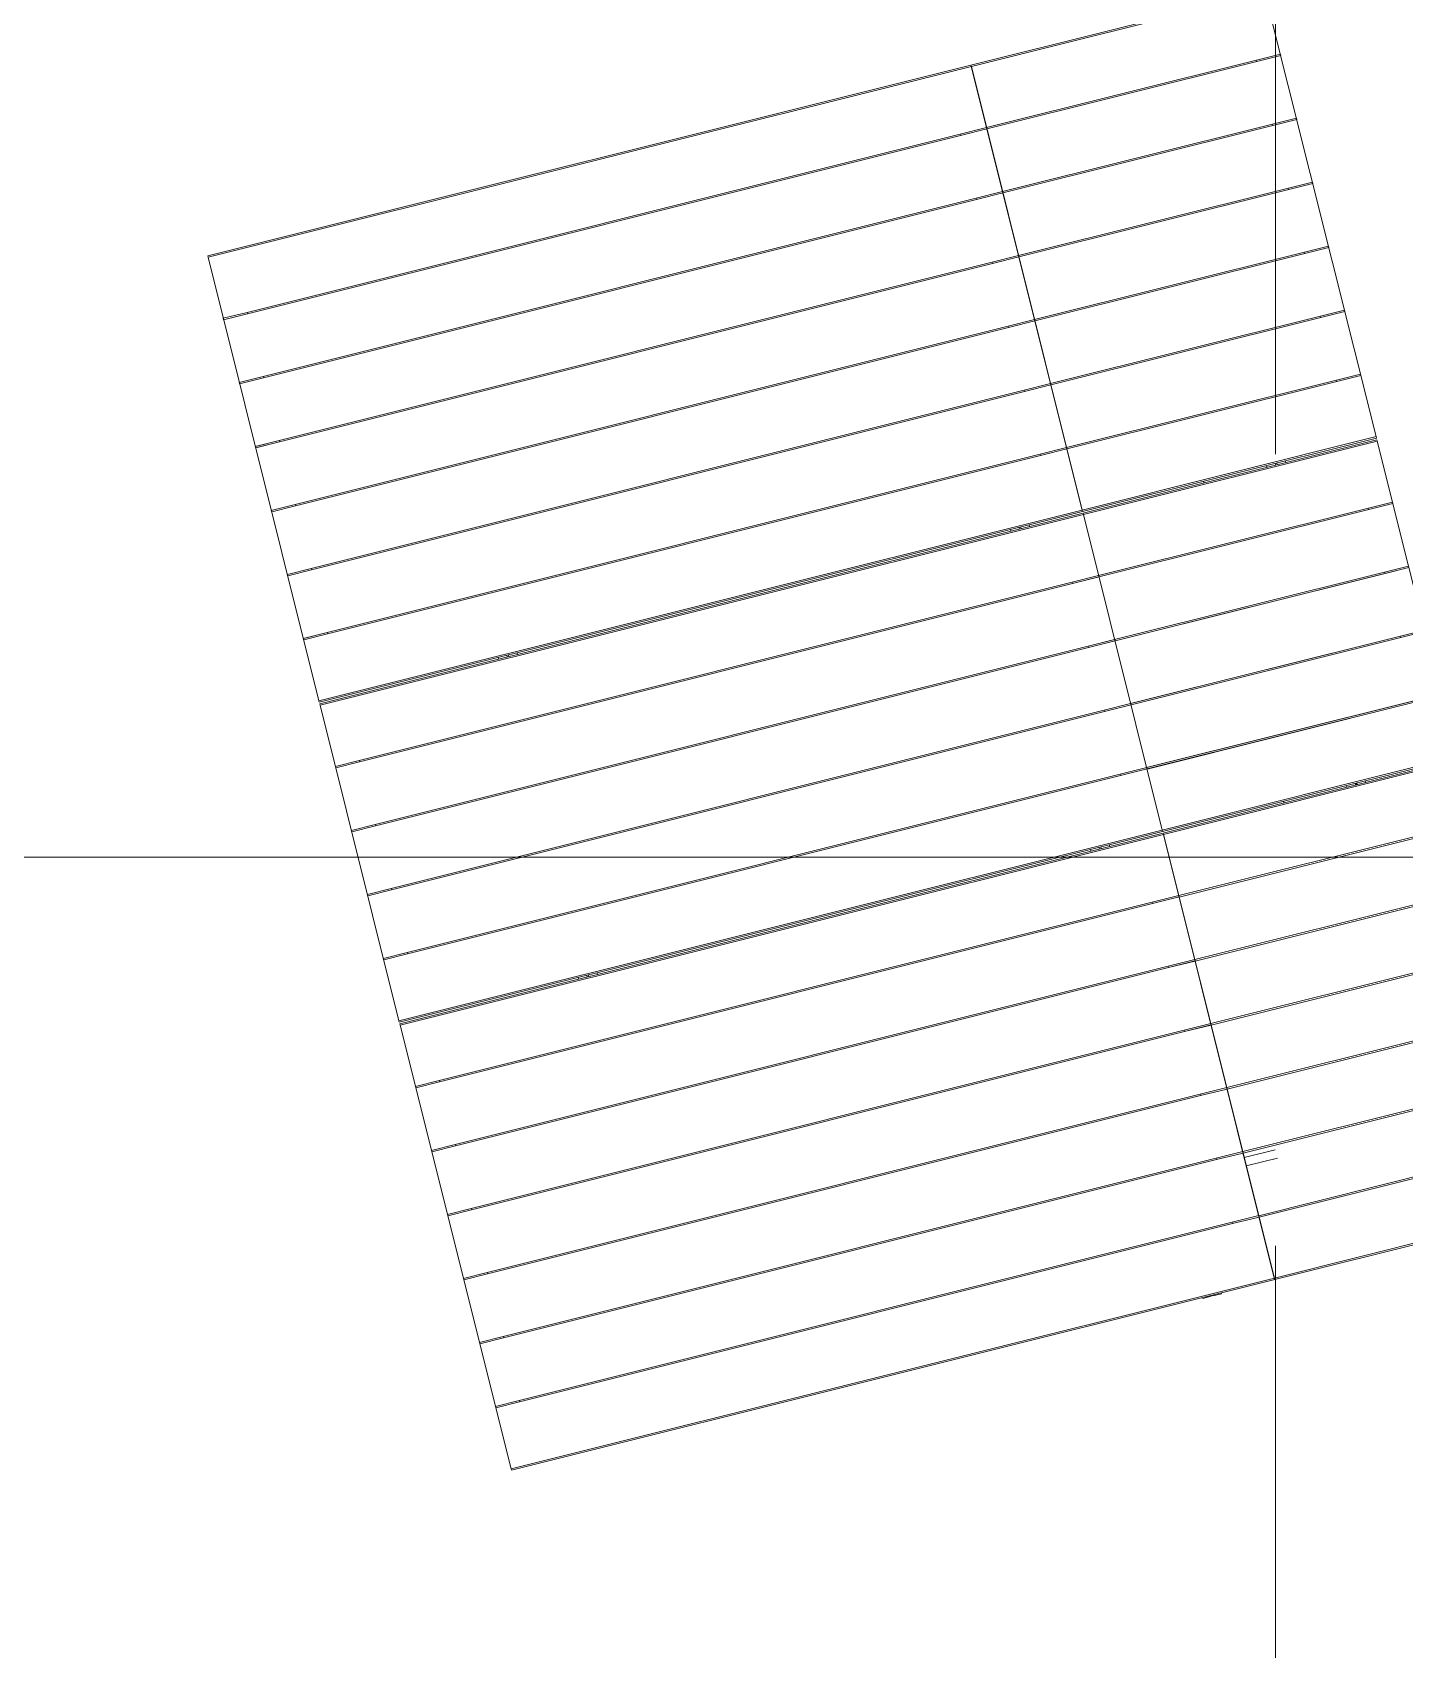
# Model space of a CAD drawing. Header units: millimetres. Extents: x 124696 to 347024, y 412631 to 564609.
# Drawn here: x 223608 to 231406, y 505847 to 515040 of the extents above; entities that cross this region are included whole.
import ezdxf

# ---------------------------------------------------------------- set-up
doc = ezdxf.new("R2010")
doc.units = ezdxf.units.MM
doc.header["$LTSCALE"] = 1500
doc.header["$MEASUREMENT"] = 0
doc.linetypes.add('二层平面图$0$轴网线_12_3_3_3 mm', pattern=[21, 12, -3, 3, -3])
doc.layers.add('0-建筑底图', color=7, linetype='Continuous')
for name, color, linetype, lineweight in [('二层平面图$0$A-COLU', 7, 'Continuous', 9), ('二层平面图$0$A-LINE', 7, 'Continuous', 9), ('二层平面图$0$A-WALL-CURT-PANEL-2', 7, 'Continuous', 9), ('二层平面图$0$A-WALL-CURT-PANEL-4', 140, 'Continuous', 9), ('二层平面图$0$A-WALL-CURT-STILE-2', 7, 'Continuous', 9), ('二层平面图$0$ANNO-DOTE-1', 10, '二层平面图$0$轴网线_12_3_3_3 mm', 15)]:
    doc.layers.add(name, color=color, linetype=linetype, lineweight=lineweight)

# ---------------------------------------------------------------- blocks, each defined once
blk = doc.blocks.new('二层平面图$0$廊子单元亭子_戏亭_ - 廊子单元亭子_戏亭_-11163613-104-2F')
at = {"layer": '二层平面图$0$A-WALL-CURT-PANEL-2'}
for p, q in [((-1103.2, 7125), (-1103.2, 7117)), ((3367.7, 7125), (-1103.2, 7125)), ((-1103.2, 7117), (3367.7, 7117)), ((-1103.2, 7117), (-1103.2, 4518)), ((5088.3, 7125), (3367.7, 7125)), ((3367.7, 7117), (3367.7, 7125)), ((5088.3, 7117), (3367.7, 7117)), ((3367.7, 4518), (3367.7, 7117)), ((5088.3, 7117), (5088.3, 7125)), ((5088.3, 4518), (5088.3, 7117)), ((-1103.2, 4518), (3367.7, 4518)), ((-1103.2, 4518), (-1103.2, 4510)), ((-1103.2, 4510), (3367.7, 4510)), ((5088.3, 4518), (3367.7, 4518)), ((3367.7, 4510), (3367.7, 4518)), ((3367.7, 4510), (5088.3, 4510)), ((4075, 4500), (4075, 4510)), ((5088.3, 4510), (5088.3, 4518)), ((-1103.2, 4500), (-1103.2, 4492)), ((3367.7, 4500), (-1103.2, 4500)), ((-1103.2, 4492), (3367.7, 4492)), ((-1103.2, 4492), (-1103.2, 2643)), ((5088.3, 4500), (3367.7, 4500)), ((3367.7, 4492), (3367.7, 4500)), ((5088.3, 4492), (3367.7, 4492)), ((3367.7, 2643), (3367.7, 4492)), ((5088.3, 4492), (5088.3, 4500)), ((5088.3, 2643), (5088.3, 4492)), ((-1103.2, 2643), (3367.7, 2643)), ((-1103.2, 2643), (-1103.2, 2635)), ((-1103.2, 2635), (3367.7, 2635)), ((-1103.2, 2625), (-1103.2, 2617)), ((3367.7, 2625), (-1103.2, 2625)), ((-1103.2, 2617), (3367.7, 2617)), ((-1103.2, 2617), (-1103.2, 17.9)), ((5088.3, 2643), (3367.7, 2643)), ((3367.7, 2635), (3367.7, 2643)), ((3367.7, 2635), (5088.3, 2635)), ((5088.3, 2625), (3367.7, 2625)), ((3367.7, 2617), (3367.7, 2625)), ((5088.3, 2617), (3367.7, 2617)), ((3367.7, 17.9), (3367.7, 2617)), ((4075, 2625), (4075, 2635)), ((4495, 2630), (4500, 2630)), ((4500, 2630), (4500, 2625)), ((5088.3, 2635), (5088.3, 2643)), ((5088.3, 2617), (5088.3, 2625)), ((5088.3, 17.9), (5088.3, 2617)), ((-1103.2, 17.9), (3367.7, 17.9)), ((-1103.2, 17.9), (-1103.2, 9.9)), ((-1103.2, 9.9), (3367.7, 9.9)), ((5088.3, 17.9), (3367.7, 17.9)), ((3367.7, 9.9), (3367.7, 17.9)), ((3367.7, 9.9), (5088.3, 9.9)), ((5088.3, 9.9), (5088.3, 17.9))]:
    blk.add_line(p, q, dxfattribs=at)
blk = doc.blocks.new('二层平面图$0$顶板轮廓组 - 顶板轮廓组-8132506-104-2F')
at = {"layer": '二层平面图$0$A-WALL-CURT-PANEL-2'}
for p, q in [((-8050.4, -1498.7), (-8042.4, -1498.7)), ((-8042.4, -1498.7), (-5443.4, -1498.7)), ((-5443.4, -1498.7), (-5435.4, -1498.7))]:
    blk.add_line(p, q, dxfattribs=at)
blk = doc.blocks.new('二层平面图$0$顶板轮廓组 - 顶板轮廓组-8074289-104-2F')
at = {"layer": '二层平面图$0$A-WALL-CURT-PANEL-2'}
for p, q in [((-8050.4, -1498.7), (-8042.4, -1498.7)), ((-8042.4, -1498.7), (-5443.4, -1498.7)), ((-5443.4, -1498.7), (-5435.4, -1498.7))]:
    blk.add_line(p, q, dxfattribs=at)
blk = doc.blocks.new('二层平面图$0$顶板轮廓组 - 顶板轮廓组-8093579-104-2F')
at = {"layer": '二层平面图$0$A-WALL-CURT-PANEL-2'}
for p, q in [((-7675.4, -1498.7), (-7667.4, -1498.7)), ((-7667.4, -1498.7), (-5818.4, -1498.7)), ((-5818.4, -1498.7), (-5810.4, -1498.7))]:
    blk.add_line(p, q, dxfattribs=at)
blk = doc.blocks.new('二层平面图$0$顶板轮廓组 - 顶板轮廓组-8132507-104-2F')
at = {"layer": '二层平面图$0$A-WALL-CURT-PANEL-2'}
for p, q in [((-8050.4, -1498.7), (-8042.4, -1498.7)), ((-8042.4, -1498.7), (-5443.4, -1498.7)), ((-5443.4, -1498.7), (-5435.4, -1498.7))]:
    blk.add_line(p, q, dxfattribs=at)
blk = doc.blocks.new('二层平面图$0$顶板轮廓组 - 顶板轮廓组-8074291-104-2F')
at = {"layer": '二层平面图$0$A-WALL-CURT-PANEL-2'}
for p, q in [((-8050.4, -1498.7), (-8042.4, -1498.7)), ((-8042.4, -1498.7), (-5443.4, -1498.7)), ((-5443.4, -1498.7), (-5435.4, -1498.7))]:
    blk.add_line(p, q, dxfattribs=at)
blk = doc.blocks.new('二层平面图$0$顶板轮廓组 - 顶板轮廓组-8093581-104-2F')
at = {"layer": '二层平面图$0$A-WALL-CURT-PANEL-2'}
for p, q in [((-7675.4, 1498.7), (-7667.4, 1498.7)), ((-7667.4, 1498.7), (-5818.4, 1498.7)), ((-5818.4, 1498.7), (-5810.4, 1498.7))]:
    blk.add_line(p, q, dxfattribs=at)
blk = doc.blocks.new('二层平面图$0$顶板轮廓组 - 顶板轮廓组-8132509-104-2F')
at = {"layer": '二层平面图$0$A-WALL-CURT-PANEL-2'}
for p, q in [((-8050.4, 1498.7), (-8042.4, 1498.7)), ((-8042.4, 1498.7), (-5443.4, 1498.7)), ((-5443.4, 1498.7), (-5435.4, 1498.7))]:
    blk.add_line(p, q, dxfattribs=at)
blk = doc.blocks.new('二层平面图$0$钢板肋 - 钢板肋-8132512-104-2F')
at = {"layer": '二层平面图$0$A-WALL-CURT-PANEL-2'}
for p, q in [((-675.4, 2994.3), (-683.4, 2994)), ((-683.4, 2994), (-678.9, 2839.2)), ((-670.9, 2839.4), (-675.4, 2994.3)), ((-678.9, 2839.2), (-670.9, 2839.4)), ((-678.9, 2839.2), (-556.3, -1335.7)), ((-548.3, -1335.5), (-670.9, 2839.4)), ((-548.3, -1335.5), (-556.3, -1335.7)), ((-556.3, -1335.7), (-552.2, -1474.9)), ((-544.2, -1474.7), (-548.3, -1335.5)), ((-544.2, -1474.7), (-552.2, -1474.9))]:
    blk.add_line(p, q, dxfattribs=at)
blk = doc.blocks.new('二层平面图$0$钢板肋 - 钢板肋-8132515-104-2F')
at = {"layer": '二层平面图$0$A-WALL-CURT-PANEL-2'}
for p, q in [((-630.4, 1346.9), (-457.5, -225)), ((-449.6, -224.1), (-622.4, 1347.8)), ((-449.6, -224.1), (-457.5, -225)), ((-457.5, -225), (-442.3, -363.4)), ((-434.4, -362.6), (-449.6, -224.1)), ((-434.4, -362.6), (-442.3, -363.4))]:
    blk.add_line(p, q, dxfattribs=at)
blk = doc.blocks.new('二层平面图$0$钢板肋 - 钢板肋-8132518-104-2F')
at = {"layer": '二层平面图$0$A-WALL-CURT-PANEL-2'}
for p, q in [((-630.4, 1346.9), (-457.5, -225)), ((-449.6, -224.1), (-622.4, 1347.8)), ((-449.6, -224.1), (-457.5, -225)), ((-457.5, -225), (-442.3, -363.4)), ((-434.4, -362.6), (-449.6, -224.1)), ((-434.4, -362.6), (-442.3, -363.4))]:
    blk.add_line(p, q, dxfattribs=at)
blk = doc.blocks.new('二层平面图$0$钢板肋 - 钢板肋-8132521-104-2F')
at = {"layer": '二层平面图$0$A-WALL-CURT-PANEL-2'}
for p, q in [((-630.4, 1346.9), (-457.5, -225)), ((-449.6, -224.1), (-622.4, 1347.8)), ((-449.6, -224.1), (-457.5, -225)), ((-457.5, -225), (-442.3, -363.4)), ((-434.4, -362.6), (-449.6, -224.1)), ((-434.4, -362.6), (-442.3, -363.4))]:
    blk.add_line(p, q, dxfattribs=at)
blk = doc.blocks.new('二层平面图$0$钢板肋 - 钢板肋-8132524-104-2F')
at = {"layer": '二层平面图$0$A-WALL-CURT-PANEL-2'}
for p, q in [((-630.4, 1346.9), (-457.5, -225)), ((-449.6, -224.1), (-622.4, 1347.8)), ((-449.6, -224.1), (-457.5, -225)), ((-457.5, -225), (-442.3, -363.4)), ((-434.4, -362.6), (-449.6, -224.1)), ((-434.4, -362.6), (-442.3, -363.4))]:
    blk.add_line(p, q, dxfattribs=at)
blk = doc.blocks.new('二层平面图$0$钢板肋 - 钢板肋-8132527-104-2F')
at = {"layer": '二层平面图$0$A-WALL-CURT-PANEL-2'}
for p, q in [((-630.4, 1346.9), (-457.5, -225)), ((-449.6, -224.1), (-622.4, 1347.8)), ((-449.6, -224.1), (-457.5, -225)), ((-457.5, -225), (-442.3, -363.4)), ((-434.4, -362.6), (-449.6, -224.1)), ((-434.4, -362.6), (-442.3, -363.4))]:
    blk.add_line(p, q, dxfattribs=at)
blk = doc.blocks.new('二层平面图$0$钢板肋 - 钢板肋-8132530-104-2F')
at = {"layer": '二层平面图$0$A-WALL-CURT-PANEL-2'}
for p, q in [((-630.4, 1346.9), (-457.5, -225)), ((-449.6, -224.1), (-622.4, 1347.8)), ((-449.6, -224.1), (-457.5, -225)), ((-457.5, -225), (-442.3, -363.4)), ((-434.4, -362.6), (-449.6, -224.1)), ((-434.4, -362.6), (-442.3, -363.4))]:
    blk.add_line(p, q, dxfattribs=at)
blk = doc.blocks.new('二层平面图$0$钢板肋 - 钢板肋-8132533-104-2F')
at = {"layer": '二层平面图$0$A-WALL-CURT-PANEL-2'}
for p, q in [((-630.4, 1346.9), (-457.5, -225)), ((-449.6, -224.1), (-622.4, 1347.8)), ((-449.6, -224.1), (-457.5, -225)), ((-457.5, -225), (-442.3, -363.4)), ((-434.4, -362.6), (-449.6, -224.1)), ((-434.4, -362.6), (-442.3, -363.4))]:
    blk.add_line(p, q, dxfattribs=at)
blk = doc.blocks.new('二层平面图$0$钢板肋 - 钢板肋-8132536-104-2F')
at = {"layer": '二层平面图$0$A-WALL-CURT-PANEL-2'}
for p, q in [((-630.4, 1346.9), (-457.5, -225)), ((-449.6, -224.1), (-622.4, 1347.8)), ((-449.6, -224.1), (-457.5, -225)), ((-457.5, -225), (-442.3, -363.4)), ((-434.4, -362.6), (-449.6, -224.1)), ((-434.4, -362.6), (-442.3, -363.4))]:
    blk.add_line(p, q, dxfattribs=at)
blk = doc.blocks.new('二层平面图$0$钢板肋 - 钢板肋-8132539-104-2F')
at = {"layer": '二层平面图$0$A-WALL-CURT-PANEL-2'}
for p, q in [((-630.4, 1346.9), (-457.5, -225)), ((-449.6, -224.1), (-622.4, 1347.8)), ((-449.6, -224.1), (-457.5, -225)), ((-457.5, -225), (-442.3, -363.4)), ((-434.4, -362.6), (-449.6, -224.1)), ((-434.4, -362.6), (-442.3, -363.4))]:
    blk.add_line(p, q, dxfattribs=at)
blk = doc.blocks.new('二层平面图$0$钢板肋 - 钢板肋-8132542-104-2F')
at = {"layer": '二层平面图$0$A-WALL-CURT-PANEL-2'}
for p, q in [((-630.4, 1346.9), (-457.5, -225)), ((-449.6, -224.1), (-622.4, 1347.8)), ((-449.6, -224.1), (-457.5, -225)), ((-457.5, -225), (-442.3, -363.4)), ((-434.4, -362.6), (-449.6, -224.1)), ((-434.4, -362.6), (-442.3, -363.4))]:
    blk.add_line(p, q, dxfattribs=at)
blk = doc.blocks.new('二层平面图$0$钢板肋 - 钢板肋-8132545-104-2F')
at = {"layer": '二层平面图$0$A-WALL-CURT-PANEL-2'}
for p, q in [((-630.4, 1346.9), (-457.5, -225)), ((-449.6, -224.1), (-622.4, 1347.8)), ((-449.6, -224.1), (-457.5, -225)), ((-457.5, -225), (-442.3, -363.4)), ((-434.4, -362.6), (-449.6, -224.1)), ((-434.4, -362.6), (-442.3, -363.4))]:
    blk.add_line(p, q, dxfattribs=at)
blk = doc.blocks.new('二层平面图$0$钢板肋 - 钢板肋-8132548-104-2F')
at = {"layer": '二层平面图$0$A-WALL-CURT-PANEL-2'}
for p, q in [((-630.4, 1346.9), (-457.5, -225)), ((-449.6, -224.1), (-622.4, 1347.8)), ((-449.6, -224.1), (-457.5, -225)), ((-457.5, -225), (-442.3, -363.4)), ((-434.4, -362.6), (-449.6, -224.1)), ((-434.4, -362.6), (-442.3, -363.4))]:
    blk.add_line(p, q, dxfattribs=at)
blk = doc.blocks.new('二层平面图$0$钢板肋 - 钢板肋-8132551-104-2F')
at = {"layer": '二层平面图$0$A-WALL-CURT-PANEL-2'}
for p, q in [((-630.4, 1346.9), (-457.5, -225)), ((-449.6, -224.1), (-622.4, 1347.8)), ((-449.6, -224.1), (-457.5, -225)), ((-457.5, -225), (-442.3, -363.4)), ((-434.4, -362.6), (-449.6, -224.1)), ((-434.4, -362.6), (-442.3, -363.4))]:
    blk.add_line(p, q, dxfattribs=at)
blk = doc.blocks.new('二层平面图$0$钢板肋 - 钢板肋-8132554-104-2F')
at = {"layer": '二层平面图$0$A-WALL-CURT-PANEL-2'}
for p, q in [((-630.4, 1346.9), (-457.5, -225)), ((-449.6, -224.1), (-622.4, 1347.8)), ((-449.6, -224.1), (-457.5, -225)), ((-457.5, -225), (-442.3, -363.4)), ((-434.4, -362.6), (-449.6, -224.1)), ((-434.4, -362.6), (-442.3, -363.4))]:
    blk.add_line(p, q, dxfattribs=at)
blk = doc.blocks.new('二层平面图$0$钢板肋 - 钢板肋-8132557-104-2F')
at = {"layer": '二层平面图$0$A-WALL-CURT-PANEL-2'}
for p, q in [((-630.4, 1346.9), (-457.5, -225)), ((-449.6, -224.1), (-622.4, 1347.8)), ((-449.6, -224.1), (-457.5, -225)), ((-457.5, -225), (-442.3, -363.4)), ((-434.4, -362.6), (-449.6, -224.1)), ((-434.4, -362.6), (-442.3, -363.4))]:
    blk.add_line(p, q, dxfattribs=at)
blk = doc.blocks.new('二层平面图$0$钢板肋 - 钢板肋-8132560-104-2F')
at = {"layer": '二层平面图$0$A-WALL-CURT-PANEL-2'}
for p, q in [((-630.4, 1346.9), (-457.5, -225)), ((-449.6, -224.1), (-622.4, 1347.8)), ((-449.6, -224.1), (-457.5, -225)), ((-457.5, -225), (-442.3, -363.4)), ((-434.4, -362.6), (-449.6, -224.1)), ((-434.4, -362.6), (-442.3, -363.4))]:
    blk.add_line(p, q, dxfattribs=at)
blk = doc.blocks.new('二层平面图$0$钢板肋轮廓族 - 钢板肋轮廓族-8132514-104-2F')
at = {"layer": '二层平面图$0$A-WALL-CURT-PANEL-2'}
for p, q in [((-2128.3, -4360.4), (-2104.3, -4513.5)), ((-1458.1, -8639.9), (-2104.3, -4513.5)), ((-1436.6, -8777.5), (-1458.1, -8639.9))]:
    blk.add_line(p, q, dxfattribs=at)
blk = doc.blocks.new('二层平面图$0$钢板肋轮廓族 - 钢板肋轮廓族-8132517-104-2F')
at = {"layer": '二层平面图$0$A-WALL-CURT-PANEL-2'}
for p, q in [((-1631.1, -7535.6), (-1875.7, -5973.3)), ((-1609.5, -7673.2), (-1631.1, -7535.6))]:
    blk.add_line(p, q, dxfattribs=at)
blk = doc.blocks.new('二层平面图$0$钢板肋轮廓族 - 钢板肋轮廓族-V325-104-2F')
at = {"layer": '二层平面图$0$A-WALL-CURT-PANEL-2'}
for p, q in [((-1631.1, -7535.6), (-1875.7, -5973.3)), ((-1609.5, -7673.2), (-1631.1, -7535.6))]:
    blk.add_line(p, q, dxfattribs=at)
blk = doc.blocks.new('二层平面图$0$钢板肋轮廓族 - 钢板肋轮廓族-8132520-104-2F')
at = {"layer": '二层平面图$0$A-WALL-CURT-PANEL-2'}
for p, q in [((-1631.1, -7535.6), (-1875.7, -5973.3)), ((-1609.5, -7673.2), (-1631.1, -7535.6))]:
    blk.add_line(p, q, dxfattribs=at)
blk = doc.blocks.new('二层平面图$0$钢板肋轮廓族 - 钢板肋轮廓族-V326-104-2F')
at = {"layer": '二层平面图$0$A-WALL-CURT-PANEL-2'}
for p, q in [((-1631.1, -7535.6), (-1875.7, -5973.3)), ((-1609.5, -7673.2), (-1631.1, -7535.6))]:
    blk.add_line(p, q, dxfattribs=at)
blk = doc.blocks.new('二层平面图$0$钢板肋轮廓族 - 钢板肋轮廓族-8132523-104-2F')
at = {"layer": '二层平面图$0$A-WALL-CURT-PANEL-2'}
for p, q in [((-1631.1, -7535.6), (-1875.7, -5973.3)), ((-1609.5, -7673.2), (-1631.1, -7535.6))]:
    blk.add_line(p, q, dxfattribs=at)
blk = doc.blocks.new('二层平面图$0$钢板肋轮廓族 - 钢板肋轮廓族-V327-104-2F')
at = {"layer": '二层平面图$0$A-WALL-CURT-PANEL-2'}
for p, q in [((-1631.1, -7535.6), (-1875.7, -5973.3)), ((-1609.5, -7673.2), (-1631.1, -7535.6))]:
    blk.add_line(p, q, dxfattribs=at)
blk = doc.blocks.new('二层平面图$0$钢板肋轮廓族 - 钢板肋轮廓族-8132526-104-2F')
at = {"layer": '二层平面图$0$A-WALL-CURT-PANEL-2'}
for p, q in [((-1631.1, -7535.6), (-1875.7, -5973.3)), ((-1609.5, -7673.2), (-1631.1, -7535.6))]:
    blk.add_line(p, q, dxfattribs=at)
blk = doc.blocks.new('二层平面图$0$钢板肋轮廓族 - 钢板肋轮廓族-V328-104-2F')
at = {"layer": '二层平面图$0$A-WALL-CURT-PANEL-2'}
for p, q in [((-1631.1, -7535.6), (-1875.7, -5973.3)), ((-1609.5, -7673.2), (-1631.1, -7535.6))]:
    blk.add_line(p, q, dxfattribs=at)
blk = doc.blocks.new('二层平面图$0$钢板肋轮廓族 - 钢板肋轮廓族-8132529-104-2F')
at = {"layer": '二层平面图$0$A-WALL-CURT-PANEL-2'}
for p, q in [((-1631.1, -7535.6), (-1875.7, -5973.3)), ((-1609.5, -7673.2), (-1631.1, -7535.6))]:
    blk.add_line(p, q, dxfattribs=at)
blk = doc.blocks.new('二层平面图$0$钢板肋轮廓族 - 钢板肋轮廓族-V329-104-2F')
at = {"layer": '二层平面图$0$A-WALL-CURT-PANEL-2'}
for p, q in [((-1631.1, -7535.6), (-1875.7, -5973.3)), ((-1609.5, -7673.2), (-1631.1, -7535.6))]:
    blk.add_line(p, q, dxfattribs=at)
blk = doc.blocks.new('二层平面图$0$钢板肋轮廓族 - 钢板肋轮廓族-8132532-104-2F')
at = {"layer": '二层平面图$0$A-WALL-CURT-PANEL-2'}
for p, q in [((-1631.1, -7535.6), (-1875.7, -5973.3)), ((-1609.5, -7673.2), (-1631.1, -7535.6))]:
    blk.add_line(p, q, dxfattribs=at)
blk = doc.blocks.new('二层平面图$0$钢板肋轮廓族 - 钢板肋轮廓族-V330-104-2F')
at = {"layer": '二层平面图$0$A-WALL-CURT-PANEL-2'}
for p, q in [((-1631.1, -7535.6), (-1875.7, -5973.3)), ((-1609.5, -7673.2), (-1631.1, -7535.6))]:
    blk.add_line(p, q, dxfattribs=at)
blk = doc.blocks.new('二层平面图$0$钢板肋轮廓族 - 钢板肋轮廓族-8132535-104-2F')
at = {"layer": '二层平面图$0$A-WALL-CURT-PANEL-2'}
for p, q in [((-1631.1, -7535.6), (-1875.7, -5973.3)), ((-1609.5, -7673.2), (-1631.1, -7535.6))]:
    blk.add_line(p, q, dxfattribs=at)
blk = doc.blocks.new('二层平面图$0$钢板肋轮廓族 - 钢板肋轮廓族-V331-104-2F')
at = {"layer": '二层平面图$0$A-WALL-CURT-PANEL-2'}
for p, q in [((-1631.1, -7535.6), (-1875.7, -5973.3)), ((-1609.5, -7673.2), (-1631.1, -7535.6))]:
    blk.add_line(p, q, dxfattribs=at)
blk = doc.blocks.new('二层平面图$0$钢板肋轮廓族 - 钢板肋轮廓族-8132538-104-2F')
at = {"layer": '二层平面图$0$A-WALL-CURT-PANEL-2'}
for p, q in [((-1631.1, -7535.6), (-1875.7, -5973.3)), ((-1609.5, -7673.2), (-1631.1, -7535.6))]:
    blk.add_line(p, q, dxfattribs=at)
blk = doc.blocks.new('二层平面图$0$钢板肋轮廓族 - 钢板肋轮廓族-V332-104-2F')
at = {"layer": '二层平面图$0$A-WALL-CURT-PANEL-2'}
for p, q in [((-1631.1, -7535.6), (-1875.7, -5973.3)), ((-1609.5, -7673.2), (-1631.1, -7535.6))]:
    blk.add_line(p, q, dxfattribs=at)
blk = doc.blocks.new('二层平面图$0$钢板肋轮廓族 - 钢板肋轮廓族-8132541-104-2F')
at = {"layer": '二层平面图$0$A-WALL-CURT-PANEL-2'}
for p, q in [((-1631.1, -7535.6), (-1875.7, -5973.3)), ((-1609.5, -7673.2), (-1631.1, -7535.6))]:
    blk.add_line(p, q, dxfattribs=at)
blk = doc.blocks.new('二层平面图$0$钢板肋轮廓族 - 钢板肋轮廓族-V333-104-2F')
at = {"layer": '二层平面图$0$A-WALL-CURT-PANEL-2'}
for p, q in [((-1631.1, -7535.6), (-1875.7, -5973.3)), ((-1609.5, -7673.2), (-1631.1, -7535.6))]:
    blk.add_line(p, q, dxfattribs=at)
blk = doc.blocks.new('二层平面图$0$钢板肋轮廓族 - 钢板肋轮廓族-8132544-104-2F')
at = {"layer": '二层平面图$0$A-WALL-CURT-PANEL-2'}
for p, q in [((-1631.1, -7535.6), (-1875.7, -5973.3)), ((-1609.5, -7673.2), (-1631.1, -7535.6))]:
    blk.add_line(p, q, dxfattribs=at)
blk = doc.blocks.new('二层平面图$0$钢板肋轮廓族 - 钢板肋轮廓族-V334-104-2F')
at = {"layer": '二层平面图$0$A-WALL-CURT-PANEL-2'}
for p, q in [((-1631.1, -7535.6), (-1875.7, -5973.3)), ((-1609.5, -7673.2), (-1631.1, -7535.6))]:
    blk.add_line(p, q, dxfattribs=at)
blk = doc.blocks.new('二层平面图$0$钢板肋轮廓族 - 钢板肋轮廓族-8132547-104-2F')
at = {"layer": '二层平面图$0$A-WALL-CURT-PANEL-2'}
for p, q in [((-1631.1, -7535.6), (-1875.7, -5973.3)), ((-1609.5, -7673.2), (-1631.1, -7535.6))]:
    blk.add_line(p, q, dxfattribs=at)
blk = doc.blocks.new('二层平面图$0$钢板肋轮廓族 - 钢板肋轮廓族-V335-104-2F')
at = {"layer": '二层平面图$0$A-WALL-CURT-PANEL-2'}
for p, q in [((-1631.1, -7535.6), (-1875.7, -5973.3)), ((-1609.5, -7673.2), (-1631.1, -7535.6))]:
    blk.add_line(p, q, dxfattribs=at)
blk = doc.blocks.new('二层平面图$0$钢板肋轮廓族 - 钢板肋轮廓族-8132550-104-2F')
at = {"layer": '二层平面图$0$A-WALL-CURT-PANEL-2'}
for p, q in [((-1631.1, -7535.6), (-1875.7, -5973.3)), ((-1609.5, -7673.2), (-1631.1, -7535.6))]:
    blk.add_line(p, q, dxfattribs=at)
blk = doc.blocks.new('二层平面图$0$钢板肋轮廓族 - 钢板肋轮廓族-V336-104-2F')
at = {"layer": '二层平面图$0$A-WALL-CURT-PANEL-2'}
for p, q in [((-1631.1, -7535.6), (-1875.7, -5973.3)), ((-1609.5, -7673.2), (-1631.1, -7535.6))]:
    blk.add_line(p, q, dxfattribs=at)
blk = doc.blocks.new('二层平面图$0$钢板肋轮廓族 - 钢板肋轮廓族-8132553-104-2F')
at = {"layer": '二层平面图$0$A-WALL-CURT-PANEL-2'}
for p, q in [((-1631.1, -7535.6), (-1875.7, -5973.3)), ((-1609.5, -7673.2), (-1631.1, -7535.6))]:
    blk.add_line(p, q, dxfattribs=at)
blk = doc.blocks.new('二层平面图$0$钢板肋轮廓族 - 钢板肋轮廓族-V337-104-2F')
at = {"layer": '二层平面图$0$A-WALL-CURT-PANEL-2'}
for p, q in [((-1631.1, -7535.6), (-1875.7, -5973.3)), ((-1609.5, -7673.2), (-1631.1, -7535.6))]:
    blk.add_line(p, q, dxfattribs=at)
blk = doc.blocks.new('二层平面图$0$钢板肋轮廓族 - 钢板肋轮廓族-8132556-104-2F')
at = {"layer": '二层平面图$0$A-WALL-CURT-PANEL-2'}
for p, q in [((-1631.1, -7535.6), (-1875.7, -5973.3)), ((-1609.5, -7673.2), (-1631.1, -7535.6))]:
    blk.add_line(p, q, dxfattribs=at)
blk = doc.blocks.new('二层平面图$0$钢板肋轮廓族 - 钢板肋轮廓族-V338-104-2F')
at = {"layer": '二层平面图$0$A-WALL-CURT-PANEL-2'}
for p, q in [((-1631.1, -7535.6), (-1875.7, -5973.3)), ((-1609.5, -7673.2), (-1631.1, -7535.6))]:
    blk.add_line(p, q, dxfattribs=at)
blk = doc.blocks.new('二层平面图$0$钢板肋轮廓族 - 钢板肋轮廓族-8132559-104-2F')
at = {"layer": '二层平面图$0$A-WALL-CURT-PANEL-2'}
for p, q in [((-1631.1, -7535.6), (-1875.7, -5973.3)), ((-1609.5, -7673.2), (-1631.1, -7535.6))]:
    blk.add_line(p, q, dxfattribs=at)
blk = doc.blocks.new('二层平面图$0$钢板肋轮廓族 - 钢板肋轮廓族-V339-104-2F')
at = {"layer": '二层平面图$0$A-WALL-CURT-PANEL-2'}
for p, q in [((-1631.1, -7535.6), (-1875.7, -5973.3)), ((-1609.5, -7673.2), (-1631.1, -7535.6))]:
    blk.add_line(p, q, dxfattribs=at)
blk = doc.blocks.new('二层平面图$0$钢板肋轮廓族 - 钢板肋轮廓族-8132562-104-2F')
at = {"layer": '二层平面图$0$A-WALL-CURT-PANEL-2'}
for p, q in [((-1631.1, -7535.6), (-1875.7, -5973.3)), ((-1609.5, -7673.2), (-1631.1, -7535.6))]:
    blk.add_line(p, q, dxfattribs=at)
blk = doc.blocks.new('二层平面图$0$钢板肋轮廓族 - 钢板肋轮廓族-V340-104-2F')
at = {"layer": '二层平面图$0$A-WALL-CURT-PANEL-2'}
for p, q in [((-1631.1, -7535.6), (-1875.7, -5973.3)), ((-1609.5, -7673.2), (-1631.1, -7535.6))]:
    blk.add_line(p, q, dxfattribs=at)
blk = doc.blocks.new('二层平面图$0$矩形竖梃 - 8 x 50 mm 蜂窝铝板幕墙开缝-9249454-104-2F')
at = {"layer": '二层平面图$0$A-WALL-CURT-STILE-2'}
for p, q in [((85322.2, 52292.6), (85499.1, 52336.8)), ((85511.2, 52288.3), (85334.3, 52244.1))]:
    blk.add_line(p, q, dxfattribs=at)
blk = doc.blocks.new('二层平面图$0$梁 - 梁-12800534-104-2F')
at = {"layer": '二层平面图$0$A-LINE'}
for p, q in [((-3267.5, 3843.3), (-3317.4, 3841.3)), ((-3317.2, 3836.3), (-3317.4, 3841.3)), ((-3267.3, 3838.3), (-3267.5, 3843.3)), ((-3207.5, 3845.7), (-3257.5, 3843.7)), ((-3257.3, 3838.7), (-3257.5, 3843.7)), ((-3207.3, 3840.7), (-3207.5, 3845.7)), ((-3210.2, 1213.4), (-3210.6, 1223.4)), ((-3100.3, 1217.9), (-3100.7, 1227.9)), ((-3133.7, -660.1), (-3134.1, -650.1)), ((-3023.8, -655.6), (-3024.2, -645.6))]:
    blk.add_line(p, q, dxfattribs=at)
blk = doc.blocks.new('二层平面图$0$梁 - 梁-12800536-104-2F')
at = {"layer": '二层平面图$0$A-LINE'}
for p, q in [((-3210.3, 1215.9), (-3210.7, 1225.9)), ((-3160.3, 1217.9), (-3160.7, 1227.9)), ((-3150.3, 1218.3), (-3150.7, 1228.3)), ((-3100.4, 1220.4), (-3100.8, 1230.4)), ((-3023.9, -653.1), (-3024.3, -643.1)), ((-3133.8, -657.6), (-3134.2, -647.6)), ((-3083.8, -655.5), (-3084.3, -645.5)), ((-3073.9, -655.1), (-3074.3, -645.1))]:
    blk.add_line(p, q, dxfattribs=at)
blk = doc.blocks.new('二层平面图$0$梁 - 梁-V632-104-2F')
at = {"layer": '二层平面图$0$A-LINE'}
for p, q in [((-3210.3, 1217.1), (-3210.7, 1225.9)), ((-3100.4, 1220.4), (-3100.8, 1230.4)), ((-3023.9, -653.1), (-3024.3, -643.1)), ((-3133.8, -657.6), (-3134.2, -647.6))]:
    blk.add_line(p, q, dxfattribs=at)
blk = doc.blocks.new('二层平面图$0$梁_戏亭加高单片_ - 梁_戏亭加高单片_-11163647-104-2F')
at = {"layer": '二层平面图$0$A-COLU'}
for p, q in [((-3321.1, 5954.7), (-3321.1, 5959.7)), ((-3321.1, 3329.6), (-3321.1, 3339.6)), ((-3321.1, 1454.6), (-3321.1, 1464.6))]:
    blk.add_line(p, q, dxfattribs=at)
at = {"layer": '二层平面图$0$A-LINE'}
for p, q in [((-3331.1, 3339.6), (-3331.1, 3329.6)), ((-3321.1, 3329.6), (-3321.1, 3339.6)), ((-3331.1, 1464.6), (-3331.1, 1454.6)), ((-3321.1, 1454.6), (-3321.1, 1464.6))]:
    blk.add_line(p, q, dxfattribs=at)
blk = doc.blocks.new('二层平面图$0$梁_戏亭加高单片_ - 梁_戏亭加高单片_-11163648-104-2F')
at = {"layer": '二层平面图$0$A-COLU'}
for p, q in [((-3321.1, 3332.1), (-3321.1, 3342.1)), ((-3321.1, 1457.1), (-3321.1, 1467.1))]:
    blk.add_line(p, q, dxfattribs=at)
at = {"layer": '二层平面图$0$A-LINE'}
for p, q in [((-3331.1, 3342.1), (-3331.1, 3332.1)), ((-3321.1, 3332.1), (-3321.1, 3342.1)), ((-3331.1, 1467.1), (-3331.1, 1457.1)), ((-3321.1, 1457.1), (-3321.1, 1467.1))]:
    blk.add_line(p, q, dxfattribs=at)
blk = doc.blocks.new('二层平面图')
at = {"layer": '二层平面图$0$ANNO-DOTE-1', "color": 8}
for p, q in [((85500, -6710.3), (85500, 106757.2)), ((-18896.2, 54000), (161528.2, 54000))]:
    blk.add_line(p, q, dxfattribs=at)
at = {"layer": '二层平面图$0$A-COLU', "color": 8}
for name, p, rotation in [('二层平面图$0$梁 - 梁-12800536-104-2F', (82620.7, 54973.3), 191.699098864746), ('二层平面图$0$梁 - 梁-12800534-104-2F', (81166.1, 54607.1), 191.6990988647462), ('二层平面图$0$梁_戏亭加高单片_ - 梁_戏亭加高单片_-11163647-104-2F', (80467.8, 56480), 194.0362434679265), ('二层平面图$0$梁 - 梁-V632-104-2F', (78255, 53881.9), 191.6990988647462), ('二层平面图$0$梁_戏亭加高单片_ - 梁_戏亭加高单片_-11163648-104-2F', (77556.8, 55754.8), 194.0362434679265)]:
    blk.add_blockref(name, p, dxfattribs=dict(at, rotation=rotation))
at = {"layer": '二层平面图$0$A-WALL-CURT-PANEL-2', "color": 8}
for name, p, rotation in [('二层平面图$0$顶板轮廓组 - 顶板轮廓组-8132509-104-2F', (85574.9, 64555.5), 104.0362112266408), ('二层平面图$0$钢板肋 - 钢板肋-8132560-104-2F', (85110.3, 58945), 97.75279259062302), ('二层平面图$0$钢板肋轮廓族 - 钢板肋轮廓族-V340-104-2F', (77741.7, 59480.8), 95.12738099148498), ('二层平面图$0$顶板轮廓组 - 顶板轮廓组-8074289-104-2F', (87176.4, 51055), 284.0362434679282), ('二层平面图$0$钢板肋轮廓族 - 钢板肋轮廓族-8132562-104-2F', (77743.7, 59473), 95.12738099148108), ('二层平面图$0$钢板肋 - 钢板肋-8132557-104-2F', (85201.2, 58581.2), 97.75279237986588), ('二层平面图$0$钢板肋轮廓族 - 钢板肋轮廓族-V339-104-2F', (77832.7, 59117), 95.12738099130027), ('二层平面图$0$钢板肋轮廓族 - 钢板肋轮廓族-8132559-104-2F', (77834.6, 59109.2), 95.12738099129636), ('二层平面图$0$钢板肋轮廓族 - 钢板肋轮廓族-8132514-104-2F', (88392.2, 56417), 275.1353445749727), ('二层平面图$0$钢板肋轮廓族 - 钢板肋轮廓族-8132514-104-2F', (88394.1, 56409.3), 275.1353445749726), ('二层平面图$0$钢板肋 - 钢板肋-8132512-104-2F', (81080.3, 56838.3), 282.3545158553958), ('二层平面图$0$钢板肋 - 钢板肋-8132554-104-2F', (85292.2, 58217.4), 97.75279216910889), ('二层平面图$0$钢板肋轮廓族 - 钢板肋轮廓族-V338-104-2F', (77923.6, 58753.2), 95.12738099111569), ('二层平面图$0$钢板肋轮廓族 - 钢板肋轮廓族-8132556-104-2F', (77925.6, 58745.4), 95.1273809911117), ('二层平面图$0$钢板肋轮廓族 - 钢板肋轮廓族-8132514-104-2F', (88483.1, 56053.2), 275.1353445749727), ('二层平面图$0$钢板肋轮廓族 - 钢板肋轮廓族-8132514-104-2F', (88485.1, 56045.5), 275.1353445749727), ('二层平面图$0$钢板肋 - 钢板肋-8132512-104-2F', (81171.2, 56474.5), 282.3545158553958), ('二层平面图$0$钢板肋 - 钢板肋-8132551-104-2F', (85383.1, 57853.5), 97.75279195835164), ('二层平面图$0$钢板肋轮廓族 - 钢板肋轮廓族-V337-104-2F', (78014.6, 58389.4), 95.12738099093092), ('二层平面图$0$钢板肋轮廓族 - 钢板肋轮廓族-8132553-104-2F', (78016.5, 58381.6), 95.12738099092695), ('二层平面图$0$顶板轮廓组 - 顶板轮廓组-8132506-104-2F', (82839, 49970.7), 284.0362459307798), ('二层平面图$0$钢板肋轮廓族 - 钢板肋轮廓族-8132514-104-2F', (88574.1, 55689.4), 275.1353445749727), ('二层平面图$0$钢板肋轮廓族 - 钢板肋轮廓族-8132514-104-2F', (88576, 55681.7), 275.1353445749727), ('二层平面图$0$钢板肋 - 钢板肋-8132512-104-2F', (81262.2, 56110.7), 282.3545158553958), ('二层平面图$0$钢板肋 - 钢板肋-8132548-104-2F', (85474.1, 57489.7), 97.75279174759459), ('二层平面图$0$钢板肋轮廓族 - 钢板肋轮廓族-V336-104-2F', (78105.5, 58025.6), 95.12738099074629), ('二层平面图$0$钢板肋轮廓族 - 钢板肋轮廓族-8132550-104-2F', (78107.5, 58017.8), 95.12738099074235), ('二层平面图$0$钢板肋轮廓族 - 钢板肋轮廓族-8132514-104-2F', (88665, 55325.6), 275.1353445749727), ('二层平面图$0$钢板肋轮廓族 - 钢板肋轮廓族-8132514-104-2F', (88667, 55317.9), 275.1353445749727), ('二层平面图$0$钢板肋 - 钢板肋-8132512-104-2F', (81353.1, 55746.9), 282.3545158553958), ('二层平面图$0$钢板肋 - 钢板肋-8132545-104-2F', (85565, 57125.9), 97.75279153683753), ('二层平面图$0$钢板肋轮廓族 - 钢板肋轮廓族-V335-104-2F', (78196.5, 57661.8), 95.12738099056155), ('二层平面图$0$钢板肋轮廓族 - 钢板肋轮廓族-8132547-104-2F', (78198.4, 57654), 95.12738099055758), ('二层平面图$0$钢板肋轮廓族 - 钢板肋轮廓族-8132514-104-2F', (88756, 54961.8), 275.1353445749727), ('二层平面图$0$钢板肋轮廓族 - 钢板肋轮廓族-8132514-104-2F', (88757.9, 54954.1), 275.1353445749727), ('二层平面图$0$钢板肋 - 钢板肋-8132512-104-2F', (81444.1, 55383.1), 282.3545158553958), ('二层平面图$0$顶板轮廓组 - 顶板轮廓组-8093581-104-2F', (86120.6, 62372.7), 104.0362434679262), ('二层平面图$0$钢板肋轮廓族 - 钢板肋轮廓族-8132514-104-2F', (88846.9, 54598), 275.1353445749727), ('二层平面图$0$钢板肋轮廓族 - 钢板肋轮廓族-8132514-104-2F', (88848.9, 54590.3), 275.1353445749727), ('二层平面图$0$钢板肋 - 钢板肋-8132512-104-2F', (81535, 55019.3), 282.3545158553958), ('二层平面图$0$钢板肋 - 钢板肋-8132542-104-2F', (85746.9, 56398.3), 97.7527911153232), ('二层平面图$0$钢板肋轮廓族 - 钢板肋轮廓族-V334-104-2F', (78378.4, 56934.2), 95.12738099019214), ('二层平面图$0$钢板肋轮廓族 - 钢板肋轮廓族-8132544-104-2F', (78380.3, 56926.4), 95.12738099018821), ('二层平面图$0$顶板轮廓组 - 顶板轮廓组-8093579-104-2F', (87722.1, 48872.2), 284.0362434679265), ('二层平面图$0$钢板肋 - 钢板肋-8132539-104-2F', (85837.9, 56034.5), 97.75279090456614), ('二层平面图$0$钢板肋轮廓族 - 钢板肋轮廓族-V333-104-2F', (78469.3, 56570.4), 95.12738099000757), ('二层平面图$0$钢板肋轮廓族 - 钢板肋轮廓族-8132541-104-2F', (78471.3, 56562.6), 95.1273809900036), ('二层平面图$0$钢板肋轮廓族 - 钢板肋轮廓族-8132514-104-2F', (89028.8, 53870.4), 275.1353445749727), ('二层平面图$0$钢板肋轮廓族 - 钢板肋轮廓族-8132514-104-2F', (89030.8, 53862.7), 275.1353445749727), ('二层平面图$0$钢板肋 - 钢板肋-8132512-104-2F', (81716.9, 54291.7), 282.3545158553959), ('二层平面图$0$钢板肋 - 钢板肋-8132536-104-2F', (85928.8, 55670.7), 97.75279069380895), ('二层平面图$0$钢板肋轮廓族 - 钢板肋轮廓族-V332-104-2F', (78560.3, 56206.6), 95.12738098982287), ('二层平面图$0$钢板肋轮廓族 - 钢板肋轮廓族-8132538-104-2F', (78562.2, 56198.8), 95.12738098981889), ('二层平面图$0$钢板肋轮廓族 - 钢板肋轮廓族-8132514-104-2F', (89119.8, 53506.6), 275.1353445749727), ('二层平面图$0$钢板肋轮廓族 - 钢板肋轮廓族-8132514-104-2F', (89121.7, 53498.9), 275.1353445749727), ('二层平面图$0$钢板肋 - 钢板肋-8132512-104-2F', (81807.9, 53927.9), 282.3545158553958), ('二层平面图$0$钢板肋 - 钢板肋-8132533-104-2F', (86019.8, 55306.9), 97.75279048305185), ('二层平面图$0$钢板肋轮廓族 - 钢板肋轮廓族-V331-104-2F', (78651.2, 55842.8), 95.12738098963824), ('二层平面图$0$钢板肋轮廓族 - 钢板肋轮廓族-8132535-104-2F', (78653.2, 55835), 95.1273809896343), ('二层平面图$0$顶板轮廓组 - 顶板轮廓组-8093579-104-2F', (83384.7, 47787.9), 284.0362434679263), ('二层平面图$0$钢板肋轮廓族 - 钢板肋轮廓族-8132514-104-2F', (89210.7, 53142.8), 275.1353445749727), ('二层平面图$0$钢板肋轮廓族 - 钢板肋轮廓族-8132514-104-2F', (89212.7, 53135.1), 275.1353445749727), ('二层平面图$0$钢板肋 - 钢板肋-8132512-104-2F', (81898.8, 53564.1), 282.3545158553958), ('二层平面图$0$钢板肋轮廓族 - 钢板肋轮廓族-8132514-104-2F', (89301.7, 52779), 275.1353445749727), ('二层平面图$0$钢板肋轮廓族 - 钢板肋轮廓族-8132514-104-2F', (89303.6, 52771.3), 275.1353445749727), ('二层平面图$0$钢板肋 - 钢板肋-8132512-104-2F', (81989.8, 53200.3), 282.3545158553958), ('二层平面图$0$钢板肋 - 钢板肋-8132530-104-2F', (86201.7, 54579.3), 97.7527900615375), ('二层平面图$0$钢板肋轮廓族 - 钢板肋轮廓族-V330-104-2F', (78833.1, 55115.2), 95.12738098926884), ('二层平面图$0$钢板肋轮廓族 - 钢板肋轮廓族-8132532-104-2F', (78835.1, 55107.4), 95.12738098926488), ('二层平面图$0$顶板轮廓组 - 顶板轮廓组-8074291-104-2F', (88267.8, 46689.4), 284.0362434679274), ('二层平面图$0$钢板肋轮廓族 - 钢板肋轮廓族-8132514-104-2F', (89483.6, 52051.4), 275.1353445749727), ('二层平面图$0$钢板肋 - 钢板肋-8132512-104-2F', (82171.7, 52472.7), 282.3545158553958), ('二层平面图$0$钢板肋 - 钢板肋-8132527-104-2F', (86292.6, 54215.5), 97.7527898507803), ('二层平面图$0$钢板肋轮廓族 - 钢板肋轮廓族-V329-104-2F', (78924.1, 54751.4), 95.12738098908412), ('二层平面图$0$钢板肋轮廓族 - 钢板肋轮廓族-8132529-104-2F', (78926, 54743.6), 95.1273809890802), ('二层平面图$0$钢板肋轮廓族 - 钢板肋轮廓族-8132514-104-2F', (89485.5, 52043.6), 275.1353445749727), ('二层平面图$0$钢板肋轮廓族 - 钢板肋轮廓族-8132514-104-2F', (89574.5, 51687.6), 275.1353445749727), ('二层平面图$0$钢板肋轮廓族 - 钢板肋轮廓族-8132514-104-2F', (89576.5, 51679.8), 275.1353445749727), ('二层平面图$0$钢板肋 - 钢板肋-8132512-104-2F', (82262.6, 52108.9), 282.3545158553959), ('二层平面图$0$钢板肋 - 钢板肋-8132524-104-2F', (86383.6, 53851.7), 97.75278964002312), ('二层平面图$0$钢板肋轮廓族 - 钢板肋轮廓族-V328-104-2F', (79015, 54387.6), 95.12738098889947), ('二层平面图$0$钢板肋轮廓族 - 钢板肋轮廓族-8132526-104-2F', (79017, 54379.8), 95.12738098889557), ('二层平面图$0$顶板轮廓组 - 顶板轮廓组-8132507-104-2F', (83930.5, 45605), 284.0362410051314), ('二层平面图$0$钢板肋轮廓族 - 钢板肋轮廓族-8132514-104-2F', (89665.5, 51323.8), 275.1353445749727), ('二层平面图$0$钢板肋轮廓族 - 钢板肋轮廓族-8132514-104-2F', (89667.4, 51316), 275.1353445749727), ('二层平面图$0$钢板肋 - 钢板肋-8132512-104-2F', (82353.6, 51745.1), 282.3545158553958), ('二层平面图$0$钢板肋 - 钢板肋-8132521-104-2F', (86474.5, 53487.9), 97.7527894292659), ('二层平面图$0$钢板肋轮廓族 - 钢板肋轮廓族-V327-104-2F', (79106, 54023.8), 95.12738098871478), ('二层平面图$0$钢板肋轮廓族 - 钢板肋轮廓族-8132523-104-2F', (79107.9, 54016), 95.1273809887109), ('二层平面图$0$钢板肋轮廓族 - 钢板肋轮廓族-8132514-104-2F', (89756.4, 50960), 275.1353445749727), ('二层平面图$0$钢板肋轮廓族 - 钢板肋轮廓族-8132514-104-2F', (89758.4, 50952.2), 275.1353445749727), ('二层平面图$0$钢板肋 - 钢板肋-8132512-104-2F', (82444.5, 51381.3), 282.3545158553959), ('二层平面图$0$钢板肋 - 钢板肋-8132518-104-2F', (86565.5, 53124.1), 97.75278921850874), ('二层平面图$0$钢板肋轮廓族 - 钢板肋轮廓族-V326-104-2F', (79197, 53660), 95.12738098853018), ('二层平面图$0$钢板肋轮廓族 - 钢板肋轮廓族-8132520-104-2F', (79198.9, 53652.2), 95.1273809885262), ('二层平面图$0$钢板肋轮廓族 - 钢板肋轮廓族-8132514-104-2F', (89847.4, 50596.2), 275.1353445749727), ('二层平面图$0$钢板肋轮廓族 - 钢板肋轮廓族-8132514-104-2F', (89849.3, 50588.4), 275.1353445749727), ('二层平面图$0$钢板肋 - 钢板肋-8132512-104-2F', (82535.5, 51017.5), 282.3545158553959), ('二层平面图$0$钢板肋 - 钢板肋-8132515-104-2F', (86656.4, 52760.3), 97.75278900775147), ('二层平面图$0$钢板肋轮廓族 - 钢板肋轮廓族-V325-104-2F', (79287.9, 53296.1), 95.12738098834551), ('二层平面图$0$钢板肋轮廓族 - 钢板肋轮廓族-8132517-104-2F', (79289.8, 53288.4), 95.12738098834157), ('二层平面图$0$钢板肋轮廓族 - 钢板肋轮廓族-8132514-104-2F', (89938.3, 50232.4), 275.1353445749727), ('二层平面图$0$钢板肋轮廓族 - 钢板肋轮廓族-8132514-104-2F', (89940.3, 50224.6), 275.1353445749727), ('二层平面图$0$钢板肋 - 钢板肋-8132512-104-2F', (82626.4, 50653.7), 282.3545158553958)]:
    blk.add_blockref(name, p, dxfattribs=dict(at, rotation=rotation))
at = {"layer": '二层平面图$0$A-WALL-CURT-PANEL-4', "color": 8, "rotation": 14.03624346792651}
blk.add_blockref('二层平面图$0$廊子单元亭子_戏亭_ - 廊子单元亭子_戏亭_-11163613-104-2F', (82230.9, 50772.5), dxfattribs=at)
at = {"layer": '二层平面图$0$A-WALL-CURT-STILE-2', "color": 8}
blk.add_blockref('二层平面图$0$矩形竖梃 - 8 x 50 mm 蜂窝铝板幕墙开缝-9249454-104-2F', (0, 0), dxfattribs=at)

msp = doc.modelspace()

# ---------------------------------------------------------------- block references
at = {"layer": '0-建筑底图'}
msp.add_blockref('二层平面图', (145171.7, 456352), dxfattribs=at)

doc.saveas('drawing.dxf')
